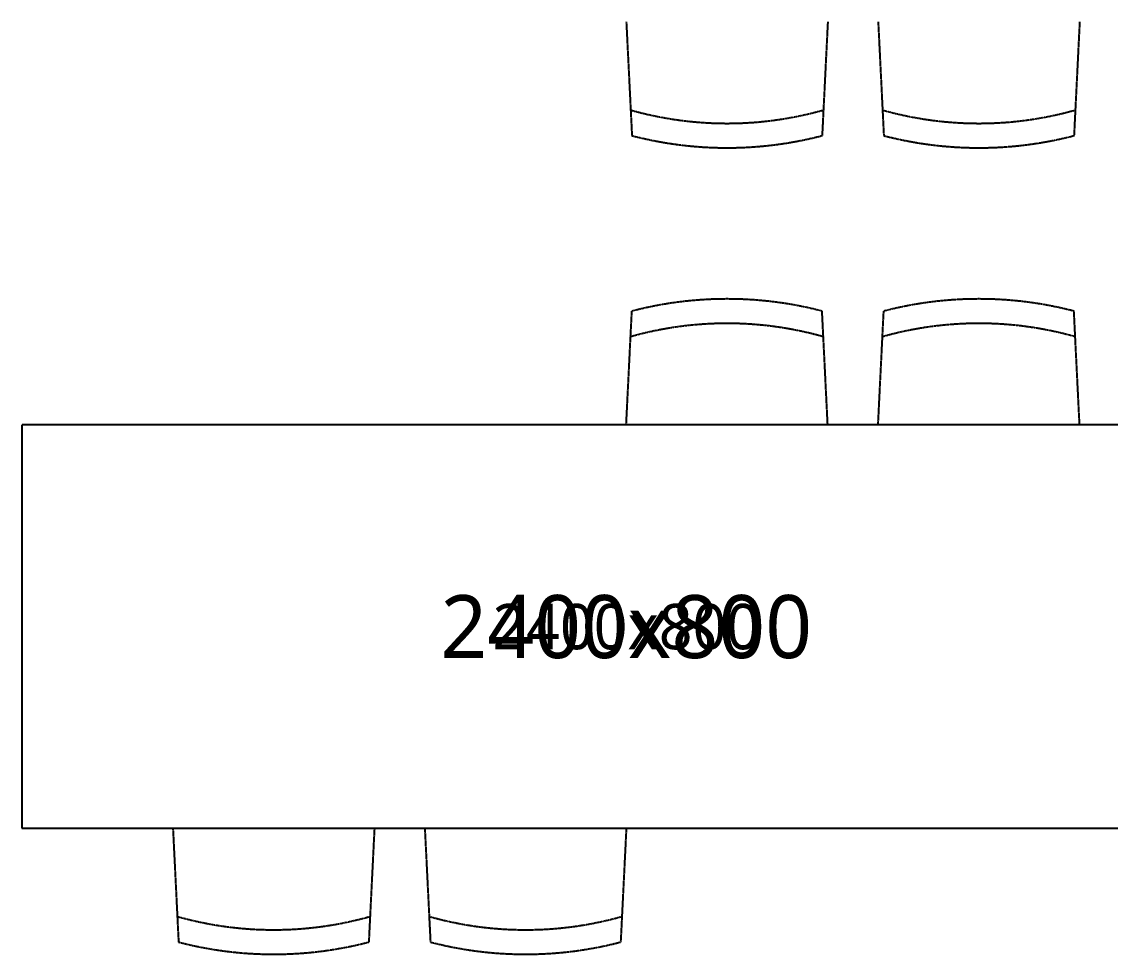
# Model space of a CAD drawing. Header units: millimetres. Extents: x -33000 to 294000, y 0 to 42408.
# Drawn here: x 189366 to 191527, y 16000 to 17850 of the extents above; entities that cross this region are included whole.
import ezdxf
from ezdxf.enums import TextEntityAlignment as Align

# ---------------------------------------------------------------- set-up
doc = ezdxf.new("R2010")
doc.units = ezdxf.units.MM
doc.header["$LTSCALE"] = 50
doc.linetypes.add('( Hidden )', pattern=[0.375, 0.25, -0.125])
doc.layers.add('arch', color=8, linetype='Continuous')
doc.layers.add('실명', color=9, linetype='Continuous')
doc.styles.add('맑은고딕', font='malgun.ttf')

msp = doc.modelspace()

# ---------------------------------------------------------------- linework, layer by layer
at = {"layer": 'arch', "linetype": '( Hidden )', "ltscale": 0.1}
for p, q in [((190566.2, 17849.6), (190577.4, 17623.8)), ((190966.2, 17849.6), (190955, 17623.8)), ((191066.2, 17849.6), (191077.4, 17623.8)), ((191466.2, 17849.6), (191455, 17623.8)), ((190566.2, 17049.6), (190577.4, 17275.5)), ((190966.2, 17049.6), (190955, 17275.5)), ((191066.2, 17049.6), (191077.4, 17275.5)), ((191466.2, 17049.6), (191455, 17275.5)), ((189666.2, 16249.6), (189677.4, 16023.8)), ((190066.2, 16249.6), (190055, 16023.8)), ((190166.2, 16249.6), (190177.4, 16023.8)), ((190566.2, 16249.6), (190555, 16023.8))]:
    msp.add_line(p, q, dxfattribs=at)
msp.add_lwpolyline([(191766.2, 16249.6), (191766.2, 17049.6), (189366.2, 17049.6), (189366.2, 16249.6)], close=True, dxfattribs=at)
for centre, radius, start, end in [((190766.2, 18352.8), 704.7, 254.2439, 285.7561), ((191266.2, 18352.8), 704.7, 254.2439, 285.7561), ((190766.2, 18350.1), 750.5, 255.4261, 284.5739), ((191266.2, 18350.1), 750.5, 255.4261, 284.5739), ((190766.2, 16549.1), 750.5, 75.4261, 104.5739), ((191266.2, 16549.1), 750.5, 75.4261, 104.5739), ((190766.2, 16546.4), 704.7, 74.2439, 105.7561), ((191266.2, 16546.4), 704.7, 74.2439, 105.7561), ((189866.2, 16752.8), 704.7, 254.2439, 285.7561), ((190366.2, 16752.8), 704.7, 254.2439, 285.7561), ((189866.2, 16750.1), 750.5, 255.4261, 284.5739), ((190366.2, 16750.1), 750.5, 255.4261, 284.5739)]:
    msp.add_arc(centre, radius, start, end, dxfattribs=at)

# ---------------------------------------------------------------- texts
at = {"layer": 'arch', "linetype": '( Hidden )', "ltscale": 10, "style": '맑은고딕'}
msp.add_text('2400x800', height=90, dxfattribs=at).set_placement((190566.2, 16649.6), align=Align.MIDDLE_CENTER)
at = {"layer": '실명', "ltscale": 25, "style": '맑은고딕'}
msp.add_text('2400x800', height=125, dxfattribs=at).set_placement((190566.2, 16649.6), align=Align.MIDDLE_CENTER)

doc.saveas('drawing.dxf')
